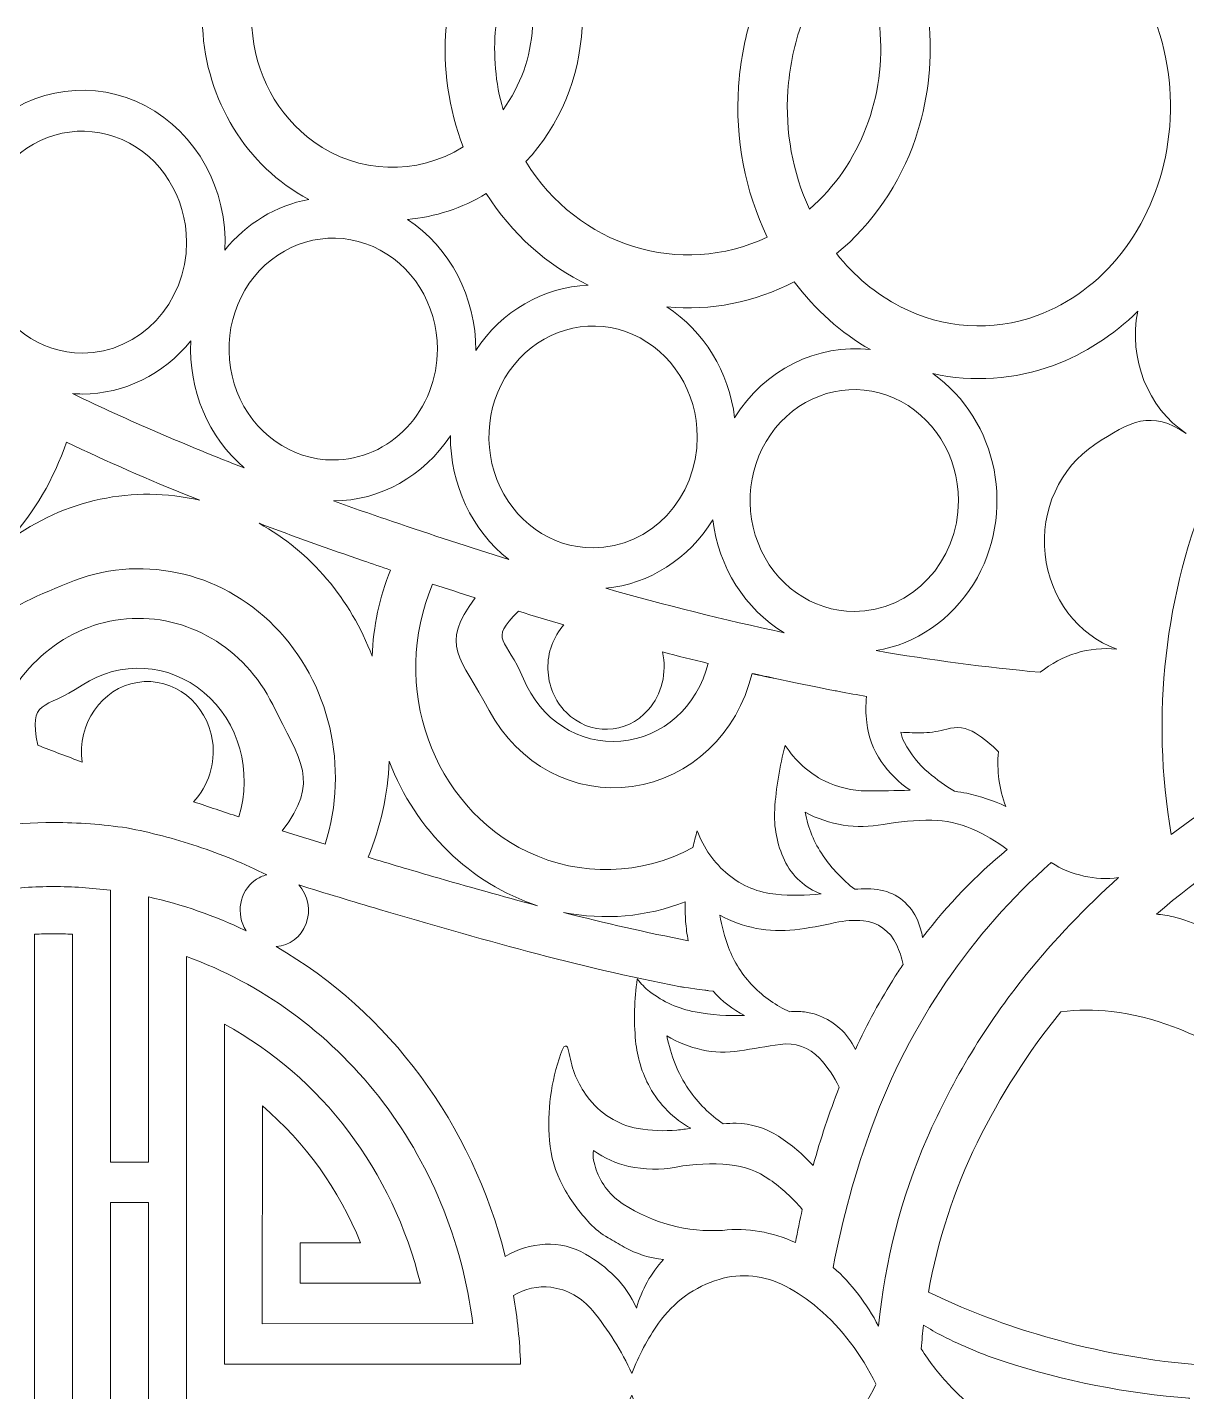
# Model space of a CAD drawing. Header units: millimetres. Extents: x -1202 to 1200, y -590 to 590.
# Drawn here: x -701 to -197, y -3 to 590 of the extents above; entities that cross this region are included whole.
import ezdxf

# ---------------------------------------------------------------- set-up
doc = ezdxf.new("R2010")
doc.units = ezdxf.units.MM
doc.header["$MEASUREMENT"] = 0
doc.layers.add('Layer 1', color=7, linetype='Continuous')

msp = doc.modelspace()

# ---------------------------------------------------------------- linework, layer by layer
at = {"layer": 'Layer 1', "color": 250, "lineweight": 20}
for points, knots in [([(-723.7889, 589.9734), (-717.3456, 576.8631), (-715.1177, 561.6821), (-717.7325, 546.8357), (-698.8633, 563.9644), (-672.2311, 567.4815), (-650.0109, 555.781), (-627.7832, 544.0804), (-614.2419, 519.4096), (-615.5624, 493.05), (-606.1889, 504.6871), (-593.3117, 512.4959), (-579.1293, 515.1306), (-606.3167, 529.5516), (-623.6876, 558.3472), (-625.2488, 589.9734)], [0, 0, 0, 0, 0.2, 0.2, 0.2, 0.4, 0.4, 0.4, 0.6, 0.6, 0.6, 0.8, 0.8, 0.8, 1, 1, 1, 1]), ([(-519.4117, 589.9734), (-520.8472, 572.3168), (-518.3403, 554.4815), (-512.0184, 537.9476), (-532.2616, 525.371), (-557.4664, 526.2344), (-576.9081, 540.1633), (-592.8246, 551.5614), (-602.5792, 570.0787), (-603.7805, 589.9734)], [0, 0, 0, 0, 0.33333333, 0.33333333, 0.33333333, 0.66666667, 0.66666667, 0.66666667, 1, 1, 1, 1]), ([(-481.841, 589.9734), (-482.6282, 577.0356), (-487.029, 564.5317), (-494.6224, 554.143), (-497.9608, 565.7805), (-499.0226, 577.9726), (-497.7948, 589.9734)], [0, 0, 0, 0, 0.5, 0.5, 0.5, 1, 1, 1, 1]), ([(-387.9907, 589.9734), (-390.2575, 581.5702), (-391.6995, 572.9261), (-392.2844, 564.1802), (-393.8721, 541.5727), (-389.5365, 518.9398), (-379.7737, 498.7892), (-417.5732, 480.8289), (-462.0287, 494.7134), (-484.7298, 531.5736), (-469.944, 547.2348), (-461.3373, 568.109), (-460.3168, 589.9734)], [0, 0, 0, 0, 0.25, 0.25, 0.25, 0.5, 0.5, 0.5, 0.75, 0.75, 0.75, 1, 1, 1, 1]), ([(-330.9249, 589.9734), (-328.0123, 560.1343), (-339.2248, 530.3096), (-361.4083, 510.8707), (-368.8277, 526.882), (-372.0795, 544.7153), (-370.8276, 562.5105), (-370.2042, 571.9108), (-368.3718, 581.1485), (-365.3985, 589.9734)], [0, 0, 0, 0, 0.33333333, 0.33333333, 0.33333333, 0.66666667, 0.66666667, 0.66666667, 1, 1, 1, 1]), ([(-210.1766, 589.9734), (-204.4202, 573.0294), (-202.994, 554.6586), (-206.18, 536.7795), (-209.0271, 520.146), (-215.8589, 504.5792), (-226.0033, 491.5772), (-235.6594, 479.2608), (-248.2618, 469.9473), (-262.4746, 464.6272), (-281.9927, 457.4913), (-303.3732, 458.8817), (-321.9295, 468.4935), (-332.593, 474.0168), (-342.0429, 481.8764), (-349.6532, 491.5581), (-334.0357, 504.4586), (-322.1661, 521.803), (-315.4108, 541.5854), (-310.1115, 557.1064), (-308.0473, 573.6181), (-309.3054, 589.9734)], [0, 0, 0, 0, 0.14285714, 0.14285714, 0.14285714, 0.28571429, 0.28571429, 0.28571429, 0.42857143, 0.42857143, 0.42857143, 0.57142857, 0.57142857, 0.57142857, 0.71428571, 0.71428571, 0.71428571, 0.85714286, 0.85714286, 0.85714286, 1, 1, 1, 1]), ([(-204.2259, 238.9901), (-198.5239, 243.2945), (-192.7227, 247.4402), (-186.8222, 251.4271), (-205.119, 379.7395), (-122.2761, 499.5574), (-1.7789, 519.0477), (41.7226, 526.082), (86.2011, 519.0223), (125.886, 498.7829), (165.5251, 478.5624), (198.7218, 446.3939), (221.3389, 406.2578), (226.7661, 409.8257), (232.2161, 413.3429), (237.6967, 416.8219), (170.2119, 538.1762), (23.1282, 578.2996), (-90.8351, 506.4393), (-133.245, 479.6925), (-166.8386, 439.5945), (-186.9673, 391.6749), (-207.0731, 343.8062), (-213.0957, 290.5728), (-204.2259, 238.9901)], [0, 0, 0, 0, 0.125, 0.125, 0.125, 0.25, 0.25, 0.25, 0.375, 0.375, 0.375, 0.5, 0.5, 0.5, 0.625, 0.625, 0.625, 0.75, 0.75, 0.75, 0.875, 0.875, 0.875, 1, 1, 1, 1]), ([(-677.4904, 448.3493), (-695.8101, 448.3493), (-712.3206, 460.1006), (-719.3278, 478.118), (-726.3427, 496.1418), (-722.465, 516.8828), (-709.5192, 530.6784), (-696.5657, 544.4677), (-677.0859, 548.5943), (-660.1631, 541.1283), (-643.2404, 533.6687), (-632.2104, 516.0829), (-632.2104, 496.5735), (-632.2104, 469.941), (-652.4841, 448.3493), (-677.4904, 448.3493)], [0, 0, 0, 0, 0.2, 0.2, 0.2, 0.4, 0.4, 0.4, 0.6, 0.6, 0.6, 0.8, 0.8, 0.8, 1, 1, 1, 1]), ([(-457.5939, 477.8577), (-475.5777, 486.4665), (-490.928, 500.2748), (-501.9121, 517.7082), (-512.423, 511.3278), (-524.1246, 507.4869), (-536.1851, 506.452), (-517.6517, 494.2563), (-506.3927, 472.69), (-506.4615, 449.492), (-495.233, 466.5699), (-477.1501, 477.0642), (-457.5939, 477.8514)], [0, 0, 0, 0, 0.25, 0.25, 0.25, 0.5, 0.5, 0.5, 0.75, 0.75, 0.75, 1, 1, 1, 1]), ([(-568.4734, 401.8391), (-586.793, 401.8391), (-603.3036, 413.5905), (-610.3108, 431.6079), (-617.3257, 449.6317), (-613.448, 470.3727), (-600.4946, 484.1683), (-587.5487, 497.9575), (-568.0689, 502.0842), (-551.1461, 494.6182), (-534.2234, 487.1522), (-523.1934, 469.5728), (-523.1934, 450.0634), (-523.1934, 437.2709), (-527.9641, 425.0053), (-536.4522, 415.9648), (-544.9479, 406.918), (-556.4664, 401.8391), (-568.4734, 401.8391)], [0, 0, 0, 0, 0.16666667, 0.16666667, 0.16666667, 0.33333333, 0.33333333, 0.33333333, 0.5, 0.5, 0.5, 0.66666667, 0.66666667, 0.66666667, 0.83333333, 0.83333333, 0.83333333, 1, 1, 1, 1]), ([(-423.4507, 468.3919), (-407.2837, 457.9167), (-396.4445, 440.1976), (-393.979, 420.2184), (-381.0561, 441.0801), (-358.2711, 452.514), (-334.9364, 449.8348), (-347.7602, 457.1421), (-359.042, 467.192), (-368.0567, 479.3497), (-385.2467, 470.4108), (-404.3907, 466.6207), (-423.4507, 468.3856)], [0, 0, 0, 0, 0.25, 0.25, 0.25, 0.5, 0.5, 0.5, 0.75, 0.75, 0.75, 1, 1, 1, 1]), ([(-455.5025, 363.6203), (-473.8143, 363.6203), (-490.325, 375.3653), (-497.3399, 393.3891), (-504.3471, 411.4065), (-500.4694, 432.1539), (-487.5236, 445.9431), (-474.5701, 459.7387), (-455.0902, 463.8653), (-438.1675, 456.3993), (-421.2448, 448.9333), (-410.2148, 431.3476), (-410.2148, 411.8446), (-410.2148, 385.212), (-430.4885, 363.6203), (-455.5025, 363.6203)], [0, 0, 0, 0, 0.2, 0.2, 0.2, 0.4, 0.4, 0.4, 0.6, 0.6, 0.6, 0.8, 0.8, 0.8, 1, 1, 1, 1]), ([(-218.7518, 466.5), (-229.3314, 456.0692), (-241.804, 448.0636), (-255.4064, 442.9847), (-272.2833, 436.7947), (-290.4045, 435.5504), (-307.8844, 439.385), (-279.2753, 419.3296), (-271.3444, 378.3682), (-290.1754, 347.9011), (-299.8162, 332.3596), (-315.1512, 321.8589), (-332.4251, 318.9576), (-308.7851, 314.8754), (-285.0155, 311.7265), (-261.1618, 309.5235), (-251.6737, 317.2562), (-239.7737, 320.8432), (-227.8887, 319.5544), (-244.9032, 325.757), (-257.0474, 341.8381), (-259.0779, 360.865), (-261.116, 379.8919), (-252.6737, 398.468), (-237.3996, 408.575), (-222.1181, 418.6884), (-212.8744, 423.7419), (-197.753, 413.381), (-214.5001, 424.6625), (-222.8814, 445.8606), (-218.7518, 466.5)], [0, 0, 0, 0, 0.1, 0.1, 0.1, 0.2, 0.2, 0.2, 0.3, 0.3, 0.3, 0.4, 0.4, 0.4, 0.5, 0.5, 0.5, 0.6, 0.6, 0.6, 0.7, 0.7, 0.7, 0.8, 0.8, 0.8, 0.9, 0.9, 0.9, 1, 1, 1, 1]), ([(-681.7956, 430.6873), (-657.2777, 418.9487), (-632.3631, 408.1751), (-607.0973, 398.3918), (-622.7223, 411.7494), (-631.386, 432.2745), (-630.409, 453.5869), (-642.2176, 438.985), (-659.3998, 430.5731), (-677.4981, 430.5286), (-678.933, 430.5286), (-680.3682, 430.5858), (-681.7956, 430.6873)], [0, 0, 0, 0, 0.25, 0.25, 0.25, 0.5, 0.5, 0.5, 0.75, 0.75, 0.75, 1, 1, 1, 1]), ([(-341.9819, 335.991), (-360.2939, 335.991), (-376.812, 347.7424), (-383.8193, 365.7598), (-390.8265, 383.7836), (-386.9565, 404.5246), (-374.003, 418.3202), (-361.0495, 432.1094), (-341.5696, 436.2361), (-324.6469, 428.7701), (-307.7242, 421.3041), (-296.6942, 403.7247), (-296.6942, 384.2153), (-296.6942, 357.5827), (-316.9679, 335.991), (-341.9819, 335.991)], [0, 0, 0, 0, 0.2, 0.2, 0.2, 0.4, 0.4, 0.4, 0.6, 0.6, 0.6, 0.8, 0.8, 0.8, 1, 1, 1, 1]), ([(-684.4213, 409.6099), (-689.8561, 393.6049), (-698.3977, 378.9967), (-709.4811, 366.7438), (-685.3297, 384.6851), (-655.2397, 391.0528), (-626.4779, 384.3169), (-626.4779, 384.3169), (-630.4472, 385.904), (-630.4472, 385.904), (-648.6523, 393.2113), (-666.6437, 401.1154), (-684.3985, 409.6035)], [0, 0, 0, 0, 0.25, 0.25, 0.25, 0.5, 0.5, 0.5, 0.75, 0.75, 0.75, 1, 1, 1, 1]), ([(-517.5143, 412.4223), (-517.6059, 391.2115), (-508.2019, 371.2196), (-492.1951, 358.5985), (-509.0797, 363.8869), (-525.9108, 369.3912), (-542.6809, 375.105), (-551.2377, 378.019), (-559.7869, 380.9902), (-568.3131, 384.0185), (-548.0623, 384.1772), (-529.1397, 394.754), (-517.5143, 412.416)], [0, 0, 0, 0, 0.25, 0.25, 0.25, 0.5, 0.5, 0.5, 0.75, 0.75, 0.75, 1, 1, 1, 1]), ([(-543.5893, 354.0085), (-548.3295, 342.1048), (-551.0316, 329.3948), (-551.5659, 316.4816), (-560.9013, 341.4001), (-578.3202, 361.9252), (-600.6625, 374.3114), (-585.6328, 368.6421), (-570.5191, 363.2203), (-555.3291, 358.0398), (-551.4056, 356.6812), (-547.4745, 355.3353), (-543.5435, 354.0021)], [0, 0, 0, 0, 0.25, 0.25, 0.25, 0.5, 0.5, 0.5, 0.75, 0.75, 0.75, 1, 1, 1, 1]), ([(-403.4976, 375.8478), (-400.9481, 355.2084), (-389.4754, 337.0322), (-372.4992, 326.7157), (-398.5131, 332.3659), (-424.3667, 338.8162), (-450.0294, 346.0536), (-431.0687, 347.9138), (-413.9322, 358.8779), (-403.4976, 375.8478)], [0, 0, 0, 0, 0.33333333, 0.33333333, 0.33333333, 0.66666667, 0.66666667, 0.66666667, 1, 1, 1, 1]), ([(-571.9618, 234.7619), (-561.3898, 268.1939), (-569.9466, 305.1176), (-593.9148, 329.4646), (-617.8905, 353.818), (-652.9268, 361.1824), (-683.7878, 348.3582), (-714.6411, 335.5339), (-731.4494, 327.9473), (-733.5942, 292.7441), (-727.5564, 290.1856), (-721.4957, 287.6652), (-715.412, 285.2019), (-707.0308, 311.809), (-684.5435, 330.5248), (-658.2777, 332.7596), (-632.0043, 334.9943), (-607.0133, 320.3226), (-594.7697, 295.4676), (-582.5261, 270.6191), (-573.9999, 262.3722), (-590.6554, 240.6217), (-584.4267, 238.641), (-578.1981, 236.6919), (-571.9618, 234.7683)], [0, 0, 0, 0, 0.125, 0.125, 0.125, 0.25, 0.25, 0.25, 0.375, 0.375, 0.375, 0.5, 0.5, 0.5, 0.625, 0.625, 0.625, 0.75, 0.75, 0.75, 0.875, 0.875, 0.875, 1, 1, 1, 1]), ([(-367.4766, 304.9081), (-367.4766, 304.9081), (-376.9417, 306.9523), (-376.9417, 306.9523), (-377.041, 306.9714), (-377.1402, 306.9968), (-377.2394, 307.0158), (-377.2394, 307.0158), (-377.5371, 307.0793), (-377.5371, 307.0793), (-377.6364, 307.1047), (-377.728, 307.1237), (-377.8272, 307.1428), (-377.8272, 307.1428), (-378.1249, 307.2063), (-378.1249, 307.2063), (-378.2241, 307.2317), (-378.3234, 307.2507), (-378.4226, 307.2698), (-378.4226, 307.2698), (-378.7203, 307.3333), (-378.7203, 307.3333), (-378.8195, 307.3586), (-378.9187, 307.3777), (-379.0103, 307.3967), (-379.0103, 307.3967), (-379.308, 307.4602), (-379.308, 307.4602), (-379.4073, 307.4856), (-379.5065, 307.5047), (-379.6057, 307.5237), (-379.6057, 307.5237), (-379.9034, 307.5872), (-379.9034, 307.5872), (-380.0027, 307.6126), (-380.1019, 307.6316), (-380.1935, 307.6507), (-380.1935, 307.6507), (-380.4912, 307.7205), (-380.4912, 307.7205), (-380.5904, 307.7396), (-380.6896, 307.7586), (-380.7889, 307.7777), (-380.7889, 307.7777), (-381.0866, 307.8475), (-381.0866, 307.8475), (-381.1858, 307.8665), (-381.2774, 307.8856), (-381.3766, 307.9046), (-381.3766, 307.9046), (-381.6743, 307.9745), (-381.6743, 307.9745), (-381.7735, 307.9935), (-381.8728, 308.0126), (-381.972, 308.0316), (-381.972, 308.0316), (-382.2697, 308.1014), (-382.2697, 308.1014), (-382.3689, 308.1205), (-382.4605, 308.1395), (-382.5597, 308.1649), (-382.5597, 308.1649), (-382.8574, 308.2284), (-382.8574, 308.2284), (-382.9567, 308.2475), (-383.0559, 308.2665), (-383.1551, 308.2919), (-383.1551, 308.2919), (-383.4528, 308.3554), (-383.4528, 308.3554), (-383.5521, 308.3744), (-383.6438, 308.3998), (-383.7429, 308.4189), (-383.7429, 308.4189), (-384.0406, 308.4824), (-384.0406, 308.4824), (-384.1398, 308.5014), (-384.239, 308.5268), (-384.3383, 308.5458), (-384.3383, 308.5458), (-384.636, 308.6093), (-384.636, 308.6093), (-384.7352, 308.6284), (-384.8269, 308.6538), (-384.926, 308.6728), (-384.926, 308.6728), (-385.2237, 308.7363), (-385.2237, 308.7363), (-385.3231, 308.7553), (-385.4222, 308.7807), (-385.5214, 308.7998), (-385.5214, 308.7998), (-385.8191, 308.8633), (-385.8191, 308.8633), (-385.9183, 308.8887), (-386.0099, 308.9077), (-386.1093, 308.9268), (-386.1093, 308.9268), (-386.407, 308.9902), (-386.407, 308.9902), (-392.7196, 282.8402), (-413.3215, 263.4007), (-438.4575, 259.8772), (-463.586, 256.3473), (-488.2182, 269.4446), (-500.6679, 292.9663), (-513.1252, 316.4816), (-522.5599, 320.8368), (-506.721, 341.9206), (-512.9115, 343.8824), (-519.0867, 345.8759), (-525.2543, 347.8947), (-544.0091, 303.5812), (-525.4986, 251.4589), (-483.8902, 231.4606), (-460.922, 220.5156), (-434.534, 221.2266), (-412.1155, 233.397), (-411.5429, 235.8285), (-410.9247, 238.2473), (-410.2529, 240.6471), (-407.4669, 233.143), (-402.8259, 226.5722), (-396.8262, 221.6329), (-390.8112, 216.681), (-383.5827, 213.6908), (-376.0029, 213.0115), (-369.4536, 212.4274), (-362.8663, 212.4846), (-356.3246, 213.1766), (-363.2707, 215.6335), (-369.0186, 220.9156), (-372.3314, 227.8673), (-375.5754, 234.6794), (-377.0333, 242.2978), (-376.5678, 249.9161), (-375.9877, 259.3439), (-374.4534, 268.6764), (-371.9879, 277.7486), (-367.6751, 271.1079), (-361.8052, 265.7877), (-354.9583, 262.3214), (-349.1951, 259.4962), (-342.9283, 258.017), (-336.5775, 257.9853), (-330.3031, 257.9535), (-324.0209, 258.0551), (-317.7542, 258.29), (-322.6088, 261.5913), (-326.8605, 265.8195), (-330.2726, 270.7651), (-333.7074, 275.7488), (-335.8829, 281.5959), (-336.5775, 287.7413), (-336.9974, 291.4934), (-337.0356, 295.2835), (-336.6844, 299.0419), (-340.6536, 299.7276), (-344.6229, 300.445), (-348.5845, 301.1814), (-349.3708, 301.3401), (-350.157, 301.4925), (-350.9432, 301.6512), (-350.9432, 301.6512), (-353.3095, 302.1147), (-353.3095, 302.1147), (-353.3095, 302.1147), (-358.0344, 303.0479), (-358.0344, 303.0479), (-358.0344, 303.0479), (-367.4766, 304.9081), (-367.4766, 304.9081)], [0, 0, 0, 0, 0.01754386, 0.01754386, 0.01754386, 0.03508772, 0.03508772, 0.03508772, 0.05263158, 0.05263158, 0.05263158, 0.07017544, 0.07017544, 0.07017544, 0.0877193, 0.0877193, 0.0877193, 0.10526316, 0.10526316, 0.10526316, 0.12280702, 0.12280702, 0.12280702, 0.14035088, 0.14035088, 0.14035088, 0.15789474, 0.15789474, 0.15789474, 0.1754386, 0.1754386, 0.1754386, 0.19298246, 0.19298246, 0.19298246, 0.21052632, 0.21052632, 0.21052632, 0.22807018, 0.22807018, 0.22807018, 0.24561404, 0.24561404, 0.24561404, 0.26315789, 0.26315789, 0.26315789, 0.28070175, 0.28070175, 0.28070175, 0.29824561, 0.29824561, 0.29824561, 0.31578947, 0.31578947, 0.31578947, 0.33333333, 0.33333333, 0.33333333, 0.35087719, 0.35087719, 0.35087719, 0.36842105, 0.36842105, 0.36842105, 0.38596491, 0.38596491, 0.38596491, 0.40350877, 0.40350877, 0.40350877, 0.42105263, 0.42105263, 0.42105263, 0.43859649, 0.43859649, 0.43859649, 0.45614035, 0.45614035, 0.45614035, 0.47368421, 0.47368421, 0.47368421, 0.49122807, 0.49122807, 0.49122807, 0.50877193, 0.50877193, 0.50877193, 0.52631579, 0.52631579, 0.52631579, 0.54385965, 0.54385965, 0.54385965, 0.56140351, 0.56140351, 0.56140351, 0.57894737, 0.57894737, 0.57894737, 0.59649123, 0.59649123, 0.59649123, 0.61403509, 0.61403509, 0.61403509, 0.63157895, 0.63157895, 0.63157895, 0.64912281, 0.64912281, 0.64912281, 0.66666667, 0.66666667, 0.66666667, 0.68421053, 0.68421053, 0.68421053, 0.70175439, 0.70175439, 0.70175439, 0.71929825, 0.71929825, 0.71929825, 0.73684211, 0.73684211, 0.73684211, 0.75438596, 0.75438596, 0.75438596, 0.77192982, 0.77192982, 0.77192982, 0.78947368, 0.78947368, 0.78947368, 0.80701754, 0.80701754, 0.80701754, 0.8245614, 0.8245614, 0.8245614, 0.84210526, 0.84210526, 0.84210526, 0.85964912, 0.85964912, 0.85964912, 0.87719298, 0.87719298, 0.87719298, 0.89473684, 0.89473684, 0.89473684, 0.9122807, 0.9122807, 0.9122807, 0.92982456, 0.92982456, 0.92982456, 0.94736842, 0.94736842, 0.94736842, 0.96491228, 0.96491228, 0.96491228, 0.98245614, 0.98245614, 0.98245614, 1, 1, 1, 1]), ([(-405.5127, 313.4216), (-410.0545, 294.6741), (-425.2827, 281.0753), (-443.4039, 279.5643), (-461.5249, 278.0597), (-478.5547, 288.973), (-485.7756, 306.7365), (-493.0042, 324.5063), (-501.3625, 323.0398), (-487.9282, 336.0862), (-481.356, 334.0801), (-474.7838, 332.112), (-468.1887, 330.182), (-472.8145, 325.0079), (-475.3181, 318.0942), (-475.1426, 310.9583), (-474.9746, 303.8161), (-472.135, 297.0485), (-467.2651, 292.141), (-457.1283, 281.9196), (-441.1292, 282.3831), (-431.5266, 293.1821), (-425.6032, 299.9244), (-423.2904, 309.4029), (-425.3971, 318.3672), (-418.7868, 316.6658), (-412.1688, 315.0151), (-405.5357, 313.4279)], [0, 0, 0, 0, 0.11111111, 0.11111111, 0.11111111, 0.22222222, 0.22222222, 0.22222222, 0.33333333, 0.33333333, 0.33333333, 0.44444444, 0.44444444, 0.44444444, 0.55555556, 0.55555556, 0.55555556, 0.66666667, 0.66666667, 0.66666667, 0.77777778, 0.77777778, 0.77777778, 0.88888889, 0.88888889, 0.88888889, 1, 1, 1, 1]), ([(-609.5398, 246.7101), (-603.3799, 266.3337), (-609.4331, 287.9572), (-624.6765, 300.7751), (-639.9276, 313.593), (-661.0867, 314.85), (-677.5744, 303.9113), (-694.062, 292.979), (-700.9854, 298.0642), (-696.9015, 277.8375), (-690.4592, 275.3361), (-684.0015, 272.8728), (-677.5286, 270.4603), (-679.8949, 287.1065), (-669.1321, 302.6416), (-653.4994, 305.162), (-637.8666, 307.6761), (-623.2719, 296.2168), (-620.9133, 279.5643), (-619.5775, 269.8953), (-622.6384, 260.1311), (-629.1571, 253.2555), (-622.6308, 251.0399), (-616.0892, 248.8559), (-609.5398, 246.7101)], [0, 0, 0, 0, 0.125, 0.125, 0.125, 0.25, 0.25, 0.25, 0.375, 0.375, 0.375, 0.5, 0.5, 0.5, 0.625, 0.625, 0.625, 0.75, 0.75, 0.75, 0.875, 0.875, 0.875, 1, 1, 1, 1]), ([(-298.3735, 257.7948), (-296.5798, 257.5726), (-294.7859, 257.2806), (-293.015, 256.9187), (-287.2138, 255.6871), (-281.5653, 253.7698), (-276.1609, 251.2113), (-279.0082, 258.7408), (-280.0921, 266.9051), (-279.3059, 274.9806), (-282.3362, 278.0978), (-285.6948, 280.8213), (-289.3206, 283.1068), (-293.0837, 285.4749), (-297.5873, 286.1034), (-301.8008, 284.8527), (-305.0372, 283.8877), (-308.3806, 283.3544), (-311.7392, 283.2719), (-315.0901, 283.183), (-318.4487, 283.2656), (-321.7921, 283.5068), (-321.4563, 281.926), (-320.9067, 280.4087), (-320.1663, 278.9929), (-317.5404, 273.9584), (-313.9987, 269.5271), (-309.7546, 265.9528), (-306.1669, 262.9309), (-302.358, 260.2009), (-298.3735, 257.7948)], [0, 0, 0, 0, 0.1, 0.1, 0.1, 0.2, 0.2, 0.2, 0.3, 0.3, 0.3, 0.4, 0.4, 0.4, 0.5, 0.5, 0.5, 0.6, 0.6, 0.6, 0.7, 0.7, 0.7, 0.8, 0.8, 0.8, 0.9, 0.9, 0.9, 1, 1, 1, 1]), ([(-553.3368, 229.0926), (-547.7875, 242.247), (-544.6655, 256.4172), (-544.1617, 270.8349), (-532.5516, 240.7106), (-508.9117, 217.6904), (-479.7072, 208.0596), (-494.943, 212.1481), (-510.1406, 216.4017), (-525.2926, 220.8076), (-534.6508, 223.5248), (-544.0014, 226.2929), (-553.3368, 229.0926)], [0, 0, 0, 0, 0.25, 0.25, 0.25, 0.5, 0.5, 0.5, 0.75, 0.75, 0.75, 1, 1, 1, 1]), ([(-210.6683, 204.3646), (-192.051, 220.2997), (-172.0521, 234.3112), (-150.9463, 246.2212), (-140.3668, 252.2017), (-129.5581, 257.7123), (-118.5589, 262.7467), (-115.6505, 261.3945), (-112.895, 259.6931), (-110.3532, 257.6805), (-104.6664, 253.1857), (-100.9948, 246.3863), (-100.2086, 238.9013), (-99.8193, 235.1873), (-99.5293, 231.4606), (-99.3308, 227.734), (-98.3461, 209.4182), (-96.5829, 191.1658), (-94.0334, 173.0214), (-91.4763, 154.8199), (-86.7972, 137.031), (-80.1104, 120.0547), (-72.5231, 100.7993), (-61.9741, 83.0294), (-48.8908, 67.4689), (-36.8227, 53.1019), (-21.6404, 42.1061), (-4.6565, 35.4337), (2.2285, 33.4084), (9.1977, 31.6943), (16.2202, 30.304), (21.1817, 29.3326), (26.1815, 28.5771), (31.2041, 28.0248), (27.6776, 24.8187), (23.632, 22.3237), (19.2582, 20.6667), (7.4649, 16.1973), (-5.2596, 15.2386), (-17.526, 17.8987), (-38.8684, 22.5332), (-58.5697, 33.4084), (-74.4238, 49.3181), (-86.8125, 61.7551), (-97.6515, 75.8428), (-106.6739, 91.2255), (-113.5514, 102.9642), (-120.1541, 114.8806), (-126.482, 126.9684), (-132.81, 139.0689), (-139.9546, 150.6615), (-147.8701, 161.651), (-156.3507, 173.4214), (-166.6248, 183.5855), (-178.2807, 191.7182), (-185.9293, 197.0574), (-194.3867, 200.9427), (-203.2794, 203.2028), (-205.7068, 203.8187), (-208.1798, 204.2059), (-210.6683, 204.3646)], [0, 0, 0, 0, 0.05, 0.05, 0.05, 0.1, 0.1, 0.1, 0.15, 0.15, 0.15, 0.2, 0.2, 0.2, 0.25, 0.25, 0.25, 0.3, 0.3, 0.3, 0.35, 0.35, 0.35, 0.4, 0.4, 0.4, 0.45, 0.45, 0.45, 0.5, 0.5, 0.5, 0.55, 0.55, 0.55, 0.6, 0.6, 0.6, 0.65, 0.65, 0.65, 0.7, 0.7, 0.7, 0.75, 0.75, 0.75, 0.8, 0.8, 0.8, 0.85, 0.85, 0.85, 0.9, 0.9, 0.9, 0.95, 0.95, 0.95, 1, 1, 1, 1]), ([(-606.3264, 197.1526), (-610.9444, 204.3646), (-609.1888, 214.205), (-602.4182, 219.1189), (-600.8686, 220.2426), (-599.1435, 221.0425), (-597.3192, 221.4806), (-607.1431, 226.3182), (-617.2494, 230.4766), (-627.5771, 233.9303), (-637.5841, 237.2697), (-647.7821, 239.9107), (-658.1097, 241.847), (-668.6817, 243.4342), (-679.3529, 244.2278), (-690.0318, 244.2278), (-726.2816, 244.2278), (-762.0125, 235.0794), (-794.3009, 217.5317), (-788.8356, 217.3667), (-783.8969, 214.0146), (-781.439, 208.815), (-778.9887, 203.6028), (-779.4239, 197.3875), (-782.5687, 192.626), (-766.3635, 201.4506), (-749.1202, 207.9199), (-731.2891, 211.856), (-731.2891, 211.856), (-731.2891, 96.6219), (-731.2891, 96.6219), (-731.2891, 96.6219), (-714.7861, 96.6219), (-714.7861, 96.6219), (-714.7861, 96.6219), (-714.7861, 214.751), (-714.7861, 214.751), (-706.5729, 215.8239), (-698.3061, 216.3636), (-690.0318, 216.3636), (-681.7573, 216.3636), (-673.4906, 215.8239), (-665.2773, 214.751), (-665.2773, 214.751), (-665.2773, 96.6219), (-665.2773, 96.6219), (-665.2773, 96.6219), (-648.7744, 96.6219), (-648.7744, 96.6219), (-648.7744, 96.6219), (-648.7744, 211.856), (-648.7744, 211.856), (-634.1569, 208.6309), (-619.921, 203.698), (-606.3264, 197.1526)], [0, 0, 0, 0, 0.05555556, 0.05555556, 0.05555556, 0.11111111, 0.11111111, 0.11111111, 0.16666667, 0.16666667, 0.16666667, 0.22222222, 0.22222222, 0.22222222, 0.27777778, 0.27777778, 0.27777778, 0.33333333, 0.33333333, 0.33333333, 0.38888889, 0.38888889, 0.38888889, 0.44444444, 0.44444444, 0.44444444, 0.5, 0.5, 0.5, 0.55555556, 0.55555556, 0.55555556, 0.61111111, 0.61111111, 0.61111111, 0.66666667, 0.66666667, 0.66666667, 0.72222222, 0.72222222, 0.72222222, 0.77777778, 0.77777778, 0.77777778, 0.83333333, 0.83333333, 0.83333333, 0.88888889, 0.88888889, 0.88888889, 0.94444444, 0.94444444, 0.94444444, 1, 1, 1, 1]), ([(-275.5046, 232.4193), (-280.2829, 236.1015), (-285.4658, 239.1615), (-290.9388, 241.5232), (-296.4346, 243.8976), (-302.3045, 245.1547), (-308.2355, 245.2182), (-315.3192, 245.2943), (-322.3952, 244.6785), (-329.3718, 243.3707), (-340.9361, 241.2122), (-352.8514, 243.0723), (-363.3548, 248.6909), (-362.0876, 241.847), (-359.416, 235.3841), (-355.5384, 229.7656), (-351.6759, 224.1851), (-347.0426, 219.2649), (-341.7834, 215.1764), (-338.0279, 215.6144), (-334.2342, 215.4938), (-330.5092, 214.8209), (-323.395, 213.5321), (-317.3573, 208.5547), (-314.4108, 201.5395), (-313.4338, 199.2159), (-312.7315, 196.7653), (-312.3269, 194.2576), (-301.465, 208.4405), (-289.1068, 221.2457), (-275.5046, 232.4193)], [0, 0, 0, 0, 0.1, 0.1, 0.1, 0.2, 0.2, 0.2, 0.3, 0.3, 0.3, 0.4, 0.4, 0.4, 0.5, 0.5, 0.5, 0.6, 0.6, 0.6, 0.7, 0.7, 0.7, 0.8, 0.8, 0.8, 0.9, 0.9, 0.9, 1, 1, 1, 1]), ([(-351.1263, 50.8101), (-347.1114, 47.2739), (-343.4398, 43.3123), (-340.1651, 38.9889), (-336.8982, 34.6718), (-333.9746, 30.0691), (-331.4176, 25.2377), (-328.7153, 53.5209), (-321.6013, 81.1248), (-310.3499, 106.913), (-299.1216, 132.6377), (-284.6109, 156.5848), (-267.2301, 178.0813), (-254.9484, 193.2609), (-241.5369, 207.3612), (-227.1178, 220.2489), (-237.2852, 218.9665), (-247.5595, 221.252), (-256.3834, 226.769), (-290.9999, 196.232), (-317.777, 156.8387), (-334.2036, 112.2713), (-341.5467, 92.3619), (-347.2106, 71.7923), (-351.1263, 50.8101)], [0, 0, 0, 0, 0.125, 0.125, 0.125, 0.25, 0.25, 0.25, 0.375, 0.375, 0.375, 0.5, 0.5, 0.5, 0.625, 0.625, 0.625, 0.75, 0.75, 0.75, 0.875, 0.875, 0.875, 1, 1, 1, 1]), ([(-593.2889, 190.2643), (-587.4648, 190.5881), (-582.3581, 194.5116), (-580.2286, 200.2888), (-578.1064, 206.0724), (-579.3583, 212.6433), (-583.4268, 217.0937), (-571.771, 213.4559), (-560.0846, 209.907), (-548.3753, 206.4597), (-526.9642, 200.0476), (-505.4768, 193.9529), (-483.9055, 188.182), (-461.9601, 182.2904), (-439.8391, 177.1544), (-417.5808, 172.7865), (-416.9854, 172.704), (-416.3977, 172.6214), (-415.8023, 172.5389), (-415.8023, 172.5389), (-414.0237, 172.2977), (-414.0237, 172.2977), (-414.0237, 172.2977), (-410.4743, 171.8152), (-410.4743, 171.8152), (-410.4743, 171.8152), (-406.9249, 171.3327), (-406.9249, 171.3327), (-406.3295, 171.2501), (-405.7341, 171.1676), (-405.1464, 171.0851), (-405.1464, 171.0851), (-403.3678, 170.8438), (-403.3678, 170.8438), (-399.4749, 166.4506), (-394.8416, 162.8826), (-389.712, 160.3178), (-396.8872, 160.0511), (-404.0701, 160.5717), (-411.146, 161.8541), (-418.3059, 163.1556), (-425.0766, 166.2093), (-430.9388, 170.7676), (-432.9388, 172.3231), (-434.725, 174.1451), (-436.2744, 176.2021), (-437.6026, 167.2822), (-437.8469, 158.2164), (-437.0149, 149.233), (-436.3508, 142.1416), (-434.2593, 135.2914), (-430.8702, 129.1459), (-426.6109, 121.5212), (-420.428, 115.325), (-413.0314, 111.2618), (-415.0389, 110.9571), (-417.0542, 110.7031), (-419.0768, 110.5), (-424.7178, 109.9731), (-430.3969, 110.2016), (-435.9844, 111.1856), (-444.7397, 112.722), (-452.6324, 117.712), (-458.1053, 125.1527), (-462.1051, 130.5998), (-464.7768, 137.0183), (-465.8759, 143.8367), (-466.0057, 144.643), (-466.2194, 145.4239), (-466.5247, 146.173), (-466.6163, 146.3952), (-466.7385, 146.6047), (-466.8835, 146.7888), (-466.9827, 146.9221), (-467.1277, 147.0047), (-467.2881, 147.0237), (-467.7384, 147.0682), (-468.1735, 146.8142), (-468.3796, 146.3825), (-468.5704, 145.9889), (-468.7536, 145.5889), (-468.9291, 145.189), (-469.1429, 144.7128), (-469.3413, 144.224), (-469.517, 143.7288), (-473.7839, 131.6791), (-475.4708, 118.7659), (-474.4555, 105.9353), (-473.9137, 99.0026), (-471.9442, 92.2857), (-468.685, 86.2545), (-465.4484, 80.2741), (-461.4791, 74.7762), (-456.8841, 69.9068), (-454.5483, 67.4372), (-451.892, 65.3294), (-448.9914, 63.6597), (-446.6556, 62.3075), (-444.3122, 60.9679), (-441.9688, 59.641), (-436.679, 56.6508), (-430.8854, 54.8224), (-424.9163, 54.2764), (-430.3511, 48.3087), (-434.3738, 41.0586), (-436.6637, 33.1164), (-438.9231, 38.2334), (-442.0757, 42.8489), (-445.9457, 46.7279), (-449.8004, 50.5815), (-454.1056, 53.8955), (-458.7617, 56.5683), (-464.1431, 59.6728), (-470.2191, 61.1457), (-476.3258, 60.8409), (-482.4093, 60.5362), (-488.3403, 58.7332), (-493.6531, 55.5779), (-508.095, 113.1347), (-544.1236, 161.8414), (-593.2889, 190.2643)], [0, 0, 0, 0, 0.025, 0.025, 0.025, 0.05, 0.05, 0.05, 0.075, 0.075, 0.075, 0.1, 0.1, 0.1, 0.125, 0.125, 0.125, 0.15, 0.15, 0.15, 0.175, 0.175, 0.175, 0.2, 0.2, 0.2, 0.225, 0.225, 0.225, 0.25, 0.25, 0.25, 0.275, 0.275, 0.275, 0.3, 0.3, 0.3, 0.325, 0.325, 0.325, 0.35, 0.35, 0.35, 0.375, 0.375, 0.375, 0.4, 0.4, 0.4, 0.425, 0.425, 0.425, 0.45, 0.45, 0.45, 0.475, 0.475, 0.475, 0.5, 0.5, 0.5, 0.525, 0.525, 0.525, 0.55, 0.55, 0.55, 0.575, 0.575, 0.575, 0.6, 0.6, 0.6, 0.625, 0.625, 0.625, 0.65, 0.65, 0.65, 0.675, 0.675, 0.675, 0.7, 0.7, 0.7, 0.725, 0.725, 0.725, 0.75, 0.75, 0.75, 0.775, 0.775, 0.775, 0.8, 0.8, 0.8, 0.825, 0.825, 0.825, 0.85, 0.85, 0.85, 0.875, 0.875, 0.875, 0.9, 0.9, 0.9, 0.925, 0.925, 0.925, 0.95, 0.95, 0.95, 0.975, 0.975, 0.975, 1, 1, 1, 1]), ([(-414.123, 192.8165), (-414.6954, 195.5845), (-415.0772, 198.3906), (-415.268, 201.2157), (-415.4588, 204.0409), (-415.5122, 206.8724), (-415.4282, 209.7039), (-432.3815, 203.2028), (-450.6554, 201.6157), (-468.372, 205.1011), (-450.3958, 200.5047), (-432.3051, 196.4098), (-414.123, 192.8165)], [0, 0, 0, 0, 0.25, 0.25, 0.25, 0.5, 0.5, 0.5, 0.75, 0.75, 0.75, 1, 1, 1, 1]), ([(-341.5086, 145.5445), (-343.1574, 149.0616), (-345.4626, 152.1852), (-348.2792, 154.7246), (-352.6378, 158.6481), (-357.9657, 161.1431), (-363.6295, 161.8986), (-364.6829, 162.0192), (-365.7439, 162.0763), (-366.8125, 162.07), (-367.8736, 162.0573), (-368.9345, 162.0129), (-369.9956, 161.9367), (-375.9036, 164.5777), (-381.3003, 168.3488), (-385.926, 173.0658), (-390.567, 177.7956), (-394.2156, 183.5221), (-396.62, 189.8707), (-398.3452, 194.4227), (-399.6123, 199.1588), (-400.3909, 203.9964), (-390.3915, 198.4668), (-379.0561, 196.2384), (-367.8583, 197.597), (-361.9502, 198.3144), (-356.088, 199.3429), (-350.279, 200.6824), (-346.2488, 201.6093), (-342.1116, 201.895), (-338.0049, 201.5268), (-331.8373, 200.9745), (-326.3796, 197.0383), (-323.6088, 191.1404), (-322.3264, 188.4105), (-321.3722, 185.5155), (-320.7692, 182.5317), (-321.9218, 180.8239), (-323.0515, 179.1034), (-324.1659, 177.3639), (-330.6237, 167.1934), (-336.4172, 156.5594), (-341.5086, 145.5445)], [0, 0, 0, 0, 0.07142857, 0.07142857, 0.07142857, 0.14285714, 0.14285714, 0.14285714, 0.21428571, 0.21428571, 0.21428571, 0.28571429, 0.28571429, 0.28571429, 0.35714286, 0.35714286, 0.35714286, 0.42857143, 0.42857143, 0.42857143, 0.5, 0.5, 0.5, 0.57142857, 0.57142857, 0.57142857, 0.64285714, 0.64285714, 0.64285714, 0.71428571, 0.71428571, 0.71428571, 0.78571429, 0.78571429, 0.78571429, 0.85714286, 0.85714286, 0.85714286, 0.92857143, 0.92857143, 0.92857143, 1, 1, 1, 1]), ([(-681.7803, -0.0298), (-681.7803, -0.0298), (-681.7803, -195.7267), (-681.7803, -195.7267), (-684.5282, -195.86), (-687.2837, -195.9235), (-690.0318, -195.9235), (-692.7873, -195.9235), (-695.5352, -195.86), (-698.2831, -195.7267), (-698.2831, -195.7267), (-698.2831, -0.0298), (-698.2831, -0.0298), (-698.2831, -0.0298), (-698.2831, 195.667), (-698.2831, 195.667), (-695.5352, 195.794), (-692.7873, 195.8638), (-690.0318, 195.8638), (-687.2837, 195.8638), (-684.5282, 195.794), (-681.7803, 195.667), (-681.7803, 195.667), (-681.7803, -0.0298), (-681.7803, -0.0298)], [0, 0, 0, 0, 0.125, 0.125, 0.125, 0.25, 0.25, 0.25, 0.375, 0.375, 0.375, 0.5, 0.5, 0.5, 0.625, 0.625, 0.625, 0.75, 0.75, 0.75, 0.875, 0.875, 0.875, 1, 1, 1, 1]), ([(-332.6082, 0.1225), (-338.7453, 12.8706), (-347.3175, 24.1077), (-357.7749, 33.1164), (-362.1563, 36.8431), (-366.9042, 40.0555), (-371.9268, 42.7029), (-380.8729, 47.4135), (-391.1319, 48.442), (-400.742, 45.5915), (-411.2376, 42.4807), (-420.4814, 35.7828), (-427.0536, 26.5265), (-431.8091, 19.8224), (-435.702, 12.4643), (-438.6179, 4.6554), (-443.1596, 14.5085), (-448.8997, 23.6887), (-455.678, 31.9673), (-460.3266, 37.643), (-466.7919, 41.2681), (-473.822, 42.1442), (-479.4629, 42.8425), (-485.1725, 41.5855), (-490.0884, 38.5508), (-488.4091, 28.7041), (-487.3786, 18.7494), (-486.997, 8.7503), (-486.997, 8.7503), (-615.7685, 8.7567), (-615.7685, 8.7567), (-615.7685, 8.7567), (-615.7685, 156.5149), (-615.7685, 156.5149), (-573.5571, 133.6916), (-542.5435, 92.6921), (-530.5899, 43.9027), (-530.5899, 43.9027), (-550.5659, 43.9027), (-550.5659, 43.9027), (-550.5659, 43.9027), (-582.7703, 43.9027), (-582.7703, 43.9027), (-582.7703, 43.9027), (-582.7703, 61.4758), (-582.7703, 61.4758), (-582.7703, 61.4758), (-556.5427, 61.4694), (-556.5427, 61.4694), (-566.0003, 84.7309), (-580.6636, 105.1735), (-599.2657, 120.9879), (-599.2657, 120.9879), (-599.2733, 26.3297), (-599.2733, 26.3297), (-599.2733, 26.3297), (-507.7592, 26.3488), (-507.7592, 26.3488), (-512.4001, 62.6947), (-526.5825, 96.9012), (-548.6806, 125.0384), (-570.7633, 153.1438), (-599.6931, 174.2213), (-632.2868, 185.9599), (-632.2868, 185.9599), (-632.2715, -0.0298), (-632.2715, -0.0298), (-632.2715, -0.0298), (-632.2715, -186.0196), (-632.2715, -186.0196), (-599.571, -174.5032), (-570.5955, -153.3813), (-548.673, -125.0854), (-526.7733, -96.8212), (-512.6138, -62.6719), (-507.7592, -26.3894), (-507.7592, -26.3894), (-599.2733, -26.3894), (-599.2733, -26.3894), (-599.2733, -26.3894), (-599.2733, -121.0603), (-599.2733, -121.0603), (-580.6713, -105.2395), (-566.0003, -84.8033), (-556.5504, -61.5418), (-556.5504, -61.5418), (-582.7703, -61.5418), (-582.7703, -61.5418), (-582.7703, -61.5418), (-582.7703, -43.9688), (-582.7703, -43.9688), (-582.7703, -43.9688), (-550.5659, -43.9688), (-550.5659, -43.9688), (-550.5659, -43.9688), (-530.5899, -43.9688), (-530.5899, -43.9688), (-542.5435, -92.7581), (-573.5571, -133.7513), (-615.7762, -156.581), (-615.7762, -156.581), (-615.7685, -8.8164), (-615.7685, -8.8164), (-615.7685, -8.8164), (-486.997, -8.8164), (-486.997, -8.8164), (-487.3786, -18.8155), (-488.4091, -28.7701), (-490.0884, -38.6169), (-481.6842, -43.7974), (-471.2955, -43.6577), (-463.0134, -38.2614), (-459.1052, -35.7219), (-455.655, -32.4651), (-452.8079, -28.6432), (-447.2891, -21.228), (-442.5336, -13.2096), (-438.6179, -4.7151), (-435.6943, -12.5557), (-431.7861, -19.9328), (-427.0001, -26.656), (-420.4356, -35.8743), (-411.2147, -42.5467), (-400.742, -45.6512), (-391.1013, -48.5144), (-380.7965, -47.4732), (-371.8276, -42.7245), (-366.8431, -40.0771), (-362.1334, -36.8837), (-357.7749, -33.1825), (-347.3175, -24.1737), (-338.7453, -12.9303), (-332.6082, -0.1822)], [0, 0, 0, 0, 0.02272727, 0.02272727, 0.02272727, 0.04545455, 0.04545455, 0.04545455, 0.06818182, 0.06818182, 0.06818182, 0.09090909, 0.09090909, 0.09090909, 0.11363636, 0.11363636, 0.11363636, 0.13636364, 0.13636364, 0.13636364, 0.15909091, 0.15909091, 0.15909091, 0.18181818, 0.18181818, 0.18181818, 0.20454545, 0.20454545, 0.20454545, 0.22727273, 0.22727273, 0.22727273, 0.25, 0.25, 0.25, 0.27272727, 0.27272727, 0.27272727, 0.29545455, 0.29545455, 0.29545455, 0.31818182, 0.31818182, 0.31818182, 0.34090909, 0.34090909, 0.34090909, 0.36363636, 0.36363636, 0.36363636, 0.38636364, 0.38636364, 0.38636364, 0.40909091, 0.40909091, 0.40909091, 0.43181818, 0.43181818, 0.43181818, 0.45454545, 0.45454545, 0.45454545, 0.47727273, 0.47727273, 0.47727273, 0.5, 0.5, 0.5, 0.52272727, 0.52272727, 0.52272727, 0.54545455, 0.54545455, 0.54545455, 0.56818182, 0.56818182, 0.56818182, 0.59090909, 0.59090909, 0.59090909, 0.61363636, 0.61363636, 0.61363636, 0.63636364, 0.63636364, 0.63636364, 0.65909091, 0.65909091, 0.65909091, 0.68181818, 0.68181818, 0.68181818, 0.70454545, 0.70454545, 0.70454545, 0.72727273, 0.72727273, 0.72727273, 0.75, 0.75, 0.75, 0.77272727, 0.77272727, 0.77272727, 0.79545455, 0.79545455, 0.79545455, 0.81818182, 0.81818182, 0.81818182, 0.84090909, 0.84090909, 0.84090909, 0.86363636, 0.86363636, 0.86363636, 0.88636364, 0.88636364, 0.88636364, 0.90909091, 0.90909091, 0.90909091, 0.93181818, 0.93181818, 0.93181818, 0.95454545, 0.95454545, 0.95454545, 0.97727273, 0.97727273, 0.97727273, 1, 1, 1, 1]), ([(-309.7393, 40.0491), (-305.7014, 62.6884), (-298.5568, 84.5785), (-288.5344, 105.0084), (-278.5349, 125.3939), (-266.3447, 144.4716), (-252.2081, 161.8605), (-244.9032, 162.8826), (-237.5065, 162.9398), (-230.1864, 162.0319), (-211.8056, 159.7591), (-194.112, 153.1883), (-178.3799, 142.8019), (-176.4412, 141.5131), (-174.5634, 140.1164), (-172.7696, 138.5991), (-162.7396, 130.13), (-157.4269, 116.8169), (-158.6712, 103.2498), (-159.175, 97.79), (-159.8618, 92.3556), (-160.7474, 86.9529), (-161.6786, 81.1756), (-162.48, 75.373), (-163.1365, 69.5576), (-164.938, 53.6098), (-157.404, 38.1128), (-144.1375, 30.4817), (-138.9088, 27.4661), (-132.9244, 26.2535), (-127.024, 27.0027), (-121.2457, 27.7391), (-115.4216, 28.0057), (-109.6127, 27.7899), (-102.407, 27.5296), (-95.2852, 26.0123), (-88.5452, 23.3078), (-81.8432, 20.6159), (-75.1108, 18.013), (-68.3554, 15.4926), (-60.1802, 12.5278), (-51.8906, 9.982), (-43.4941, 7.8615), (-37.6548, 6.3823), (-31.7773, 5.1126), (-25.8616, 4.0523), (-40.128, 0.9859), (-54.7379, 0.0908), (-69.2409, 1.3922), (-80.1715, 2.3699), (-91.087, 3.5444), (-101.9872, 4.903), (-114.101, 6.414), (-126.2912, 7.2266), (-138.4891, 7.3346), (-150.6869, 7.4425), (-162.8771, 7.5822), (-175.0671, 7.7472), (-181.3493, 7.8361), (-187.6391, 8.1091), (-193.9059, 8.5662), (-217.2558, 10.5724), (-240.369, 15.0228), (-262.9022, 21.8412), (-278.909, 26.6916), (-294.5645, 32.7736), (-309.7393, 40.0491)], [0, 0, 0, 0, 0.04545455, 0.04545455, 0.04545455, 0.09090909, 0.09090909, 0.09090909, 0.13636364, 0.13636364, 0.13636364, 0.18181818, 0.18181818, 0.18181818, 0.22727273, 0.22727273, 0.22727273, 0.27272727, 0.27272727, 0.27272727, 0.31818182, 0.31818182, 0.31818182, 0.36363636, 0.36363636, 0.36363636, 0.40909091, 0.40909091, 0.40909091, 0.45454545, 0.45454545, 0.45454545, 0.5, 0.5, 0.5, 0.54545455, 0.54545455, 0.54545455, 0.59090909, 0.59090909, 0.59090909, 0.63636364, 0.63636364, 0.63636364, 0.68181818, 0.68181818, 0.68181818, 0.72727273, 0.72727273, 0.72727273, 0.77272727, 0.77272727, 0.77272727, 0.81818182, 0.81818182, 0.81818182, 0.86363636, 0.86363636, 0.86363636, 0.90909091, 0.90909091, 0.90909091, 0.95454545, 0.95454545, 0.95454545, 1, 1, 1, 1]), ([(-359.8282, 95.0918), (-364.3318, 99.9739), (-369.3925, 104.2402), (-374.8885, 107.7891), (-380.4607, 111.3825), (-386.8344, 113.3378), (-393.3531, 113.4458), (-395.2079, 113.4775), (-397.0629, 113.414), (-398.9177, 113.2553), (-404.7876, 117.2105), (-409.9094, 122.3021), (-414.0084, 128.2762), (-416.3366, 131.7235), (-418.2906, 135.4311), (-419.8402, 139.3419), (-421.3898, 143.2399), (-422.6111, 147.284), (-423.4965, 151.4106), (-418.7029, 148.6299), (-413.5504, 146.6111), (-408.1996, 145.4175), (-402.8412, 144.224), (-397.3223, 144.0653), (-391.9104, 144.9414), (-385.9947, 145.9064), (-380.0714, 146.8396), (-374.148, 147.7538), (-367.8889, 148.7188), (-361.5762, 146.4714), (-357.1184, 141.6972), (-353.6759, 138.0023), (-350.7677, 133.7868), (-348.493, 129.184), (-352.8362, 118.0422), (-356.6223, 106.6591), (-359.8282, 95.0855)], [0, 0, 0, 0, 0.08333333, 0.08333333, 0.08333333, 0.16666667, 0.16666667, 0.16666667, 0.25, 0.25, 0.25, 0.33333333, 0.33333333, 0.33333333, 0.41666667, 0.41666667, 0.41666667, 0.5, 0.5, 0.5, 0.58333333, 0.58333333, 0.58333333, 0.66666667, 0.66666667, 0.66666667, 0.75, 0.75, 0.75, 0.83333333, 0.83333333, 0.83333333, 0.91666667, 0.91666667, 0.91666667, 1, 1, 1, 1]), ([(-364.5912, 76.0396), (-365.66, 71.24), (-366.6523, 66.4214), (-367.5529, 61.5837), (-372.5375, 63.8629), (-377.7586, 65.4945), (-383.1017, 66.4404), (-388.4602, 67.3927), (-393.9104, 67.5514), (-399.307, 66.9102), (-414.4207, 65.977), (-429.4428, 69.9449), (-442.3962, 78.287), (-447.7776, 81.7597), (-451.9224, 87.0354), (-454.1818, 93.2888), (-454.6628, 94.622), (-455.0291, 95.9997), (-455.2887, 97.4027), (-455.5483, 98.8121), (-455.5634, 100.2596), (-455.3345, 101.6754), (-450.6859, 98.3043), (-445.4495, 95.9426), (-439.946, 94.7173), (-433.183, 93.2507), (-426.2216, 93.1492), (-419.428, 94.4125), (-411.7795, 95.841), (-403.9784, 96.1902), (-396.2461, 95.441), (-389.9792, 94.8379), (-383.9566, 92.5968), (-378.6974, 88.921), (-373.4992, 85.2832), (-368.759, 80.9534), (-364.5912, 76.0396)], [0, 0, 0, 0, 0.08333333, 0.08333333, 0.08333333, 0.16666667, 0.16666667, 0.16666667, 0.25, 0.25, 0.25, 0.33333333, 0.33333333, 0.33333333, 0.41666667, 0.41666667, 0.41666667, 0.5, 0.5, 0.5, 0.58333333, 0.58333333, 0.58333333, 0.66666667, 0.66666667, 0.66666667, 0.75, 0.75, 0.75, 0.83333333, 0.83333333, 0.83333333, 0.91666667, 0.91666667, 0.91666667, 1, 1, 1, 1]), ([(-648.7744, -0.0298), (-648.7744, -0.0298), (-648.7744, 79.0552), (-648.7744, 79.0552), (-648.7744, 79.0552), (-665.2773, 79.0552), (-665.2773, 79.0552), (-665.2773, 79.0552), (-665.2773, -0.0298), (-665.2773, -0.0298), (-665.2773, -0.0298), (-665.2773, -79.1149), (-665.2773, -79.1149), (-665.2773, -79.1149), (-648.7744, -79.1149), (-648.7744, -79.1149), (-648.7744, -79.1149), (-648.7744, -0.0298), (-648.7744, -0.0298)], [0, 0, 0, 0, 0.16666667, 0.16666667, 0.16666667, 0.33333333, 0.33333333, 0.33333333, 0.5, 0.5, 0.5, 0.66666667, 0.66666667, 0.66666667, 0.83333333, 0.83333333, 0.83333333, 1, 1, 1, 1]), ([(-311.8613, 25.7456), (-312.0598, 24.0823), (-312.2353, 22.4189), (-312.4033, 20.7556), (-312.5713, 18.9716), (-312.7163, 17.1877), (-312.846, 15.4037), (-309.4569, 9.9756), (-305.5792, 4.9094), (-301.2589, 0.2939), (-289.8777, -11.8891), (-277.077, -22.4723), (-263.1846, -31.208), (-248.7884, -40.2548), (-233.6977, -47.9875), (-218.0725, -54.3107), (-212.9353, -56.3931), (-207.6608, -58.0818), (-202.2871, -59.3642), (-203.9511, -57.0406), (-205.1877, -54.406), (-205.9204, -51.5935), (-207.9662, -43.8228), (-207.8135, -35.5822), (-205.4777, -27.9004), (-203.1649, -20.282), (-200.0582, -12.9684), (-196.2264, -6.0801), (-223.5836, -4.0104), (-250.6279, 1.3415), (-276.8556, 9.8677), (-286.0536, 12.8642), (-295.0225, 16.5909), (-303.6938, 21.0222), (-306.4876, 22.4507), (-309.2127, 24.0315), (-311.8613, 25.7456)], [0, 0, 0, 0, 0.08333333, 0.08333333, 0.08333333, 0.16666667, 0.16666667, 0.16666667, 0.25, 0.25, 0.25, 0.33333333, 0.33333333, 0.33333333, 0.41666667, 0.41666667, 0.41666667, 0.5, 0.5, 0.5, 0.58333333, 0.58333333, 0.58333333, 0.66666667, 0.66666667, 0.66666667, 0.75, 0.75, 0.75, 0.83333333, 0.83333333, 0.83333333, 0.91666667, 0.91666667, 0.91666667, 1, 1, 1, 1])]:
    msp.add_open_spline(points, degree=3, knots=knots, dxfattribs=at)

doc.saveas('drawing.dxf')
